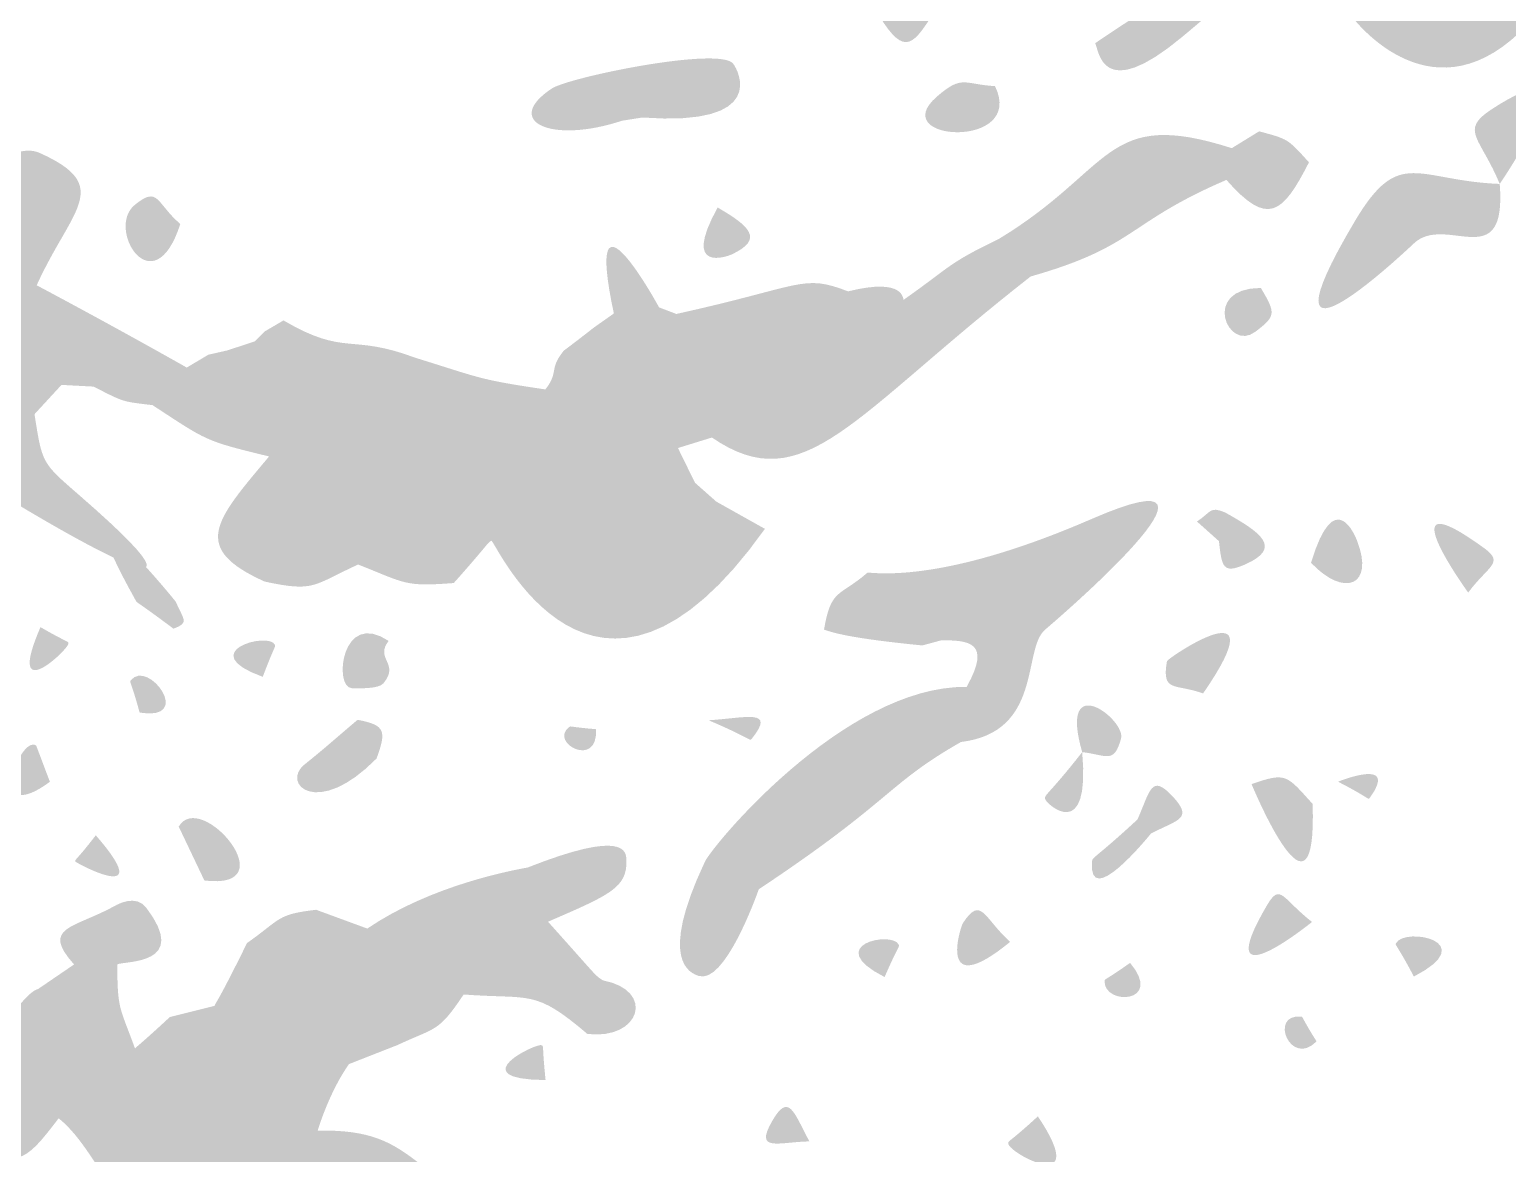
# Model space of a CAD drawing. Header units: millimetres. Extents: x 551 to 751, y 21 to 126.
# Drawn here: x 578.06 to 590.16, y 71.48 to 80.69 of the extents above; entities that cross this region are included whole.
import ezdxf

# ---------------------------------------------------------------- set-up
doc = ezdxf.new("R2010")
doc.units = ezdxf.units.MM

msp = doc.modelspace()

# ---------------------------------------------------------------- hatches: boundary and pattern name
at = {"true_color": 0x000000, "transparency": 33554687}
h = msp.add_hatch(color=18, dxfattribs=at)
edge = h.paths.add_edge_path(flags=0)
edge.add_spline(control_points=[(586.782, 80.574), (586.827, 80.611), (590.022, 82.739), (587.497, 80.628), (586.827, 80.068), (586.814, 80.525), (586.782, 80.574)], knot_values=[0, 0, 0, 0, 1, 1, 1, 2, 2, 2, 2], degree=3, periodic=1)
h = msp.add_hatch(color=18, dxfattribs=at)
edge = h.paths.add_edge_path(flags=0)
edge.add_spline(control_points=[(590.151, 82.065), (590.151, 82.065), (590.446, 81.995), (590.446, 81.995), (590.446, 81.995), (590.677, 81.685), (590.677, 81.685), (590.677, 81.685), (590.577, 81.62), (590.577, 81.62), (590.282, 81.447), (590.025, 81.489), (590.262, 81.235), (590.4, 81.087), (590.364, 81.083), (590.478, 80.914), (589.693, 79.86), (588.997, 80.66), (588.912, 80.759), (589.422, 81.576), (589.272, 81.787), (590.151, 82.065)], knot_values=[0, 0, 0, 0, 1, 1, 1, 2, 2, 2, 3, 3, 3, 4, 4, 4, 5, 5, 5, 6, 6, 6, 7, 7, 7, 7], degree=3, periodic=1)
h = msp.add_hatch(color=18, dxfattribs=at)
edge = h.paths.add_edge_path(flags=0)
edge.add_spline(control_points=[(585.514, 80.908), (585.317, 80.603), (585.25, 80.445), (585.05, 80.742), (584.872, 81.007), (585.101, 81.342), (585.514, 80.908)], knot_values=[0, 0, 0, 0, 1, 1, 1, 2, 2, 2, 2], degree=3, periodic=1)
h = msp.add_hatch(color=18, dxfattribs=at)
edge = h.paths.add_edge_path(flags=0)
edge.add_spline(control_points=[(590.095, 79.422), (589.939, 79.802), (589.763, 79.859), (590.025, 80.031), (590.898, 80.604), (590.122, 79.462), (590.095, 79.422)], knot_values=[0, 0, 0, 0, 1, 1, 1, 2, 2, 2, 2], degree=3, periodic=1)
h = msp.add_hatch(color=18, dxfattribs=at)
edge = h.paths.add_edge_path(flags=0)
edge.add_spline(control_points=[(582.909, 79.94), (582.327, 79.747), (581.928, 79.934), (582.332, 80.203), (582.474, 80.297), (583.708, 80.55), (583.818, 80.407), (583.861, 80.351), (584.11, 79.889), (583.074, 79.966), (583.074, 79.966), (582.909, 79.94), (582.909, 79.94)], knot_values=[0, 0, 0, 0, 1, 1, 1, 2, 2, 2, 3, 3, 3, 4, 4, 4, 4], degree=3, periodic=1)
h = msp.add_hatch(color=18, dxfattribs=at)
edge = h.paths.add_edge_path(flags=0)
edge.add_spline(control_points=[(585.962, 80.223), (586.218, 79.7), (585.06, 79.768), (585.486, 80.137), (585.694, 80.318), (585.703, 80.239), (585.962, 80.223)], knot_values=[0, 0, 0, 0, 1, 1, 1, 2, 2, 2, 2], degree=3, periodic=1)
h = msp.add_hatch(color=18, dxfattribs=at)
edge = h.paths.add_edge_path(flags=0)
edge.add_spline(control_points=[(587.901, 79.715), (587.901, 79.715), (587.857, 79.455), (587.857, 79.455), (587.033, 79.101), (587.128, 78.913), (586.254, 78.664), (586.268, 78.92), (586.221, 78.901), (585.991, 78.97), (586.943, 79.546), (586.854, 80.051), (587.901, 79.715)], knot_values=[0, 0, 0, 0, 1, 1, 1, 2, 2, 2, 3, 3, 3, 4, 4, 4, 4], degree=3, periodic=1)
h = msp.add_hatch(color=18, dxfattribs=at)
edge = h.paths.add_edge_path(flags=0)
edge.add_spline(control_points=[(577.367, 79.3), (577.912, 79.779), (578.085, 79.7), (578.148, 79.672), (578.744, 79.401), (578.397, 79.215), (578.115, 78.592), (577.904, 78.503), (577.882, 78.559), (577.77, 78.338), (577.77, 78.338), (577.509, 78.258), (577.509, 78.258), (576.922, 78.358), (576.827, 78.643), (576.456, 78.129), (576.335, 77.961), (576.301, 77.967), (576.283, 77.97), (576.131, 77.994), (576.268, 78.159), (576.115, 78.184), (576.115, 78.184), (576.15, 78.473), (576.15, 78.473), (576.15, 78.473), (576.023, 78.766), (576.023, 78.766), (576.023, 78.766), (576.298, 79.109), (576.298, 79.109), (576.298, 79.109), (576.438, 79.201), (576.438, 79.201), (576.802, 79.015), (577.276, 78.859), (577.351, 78.835), (577.351, 78.835), (577.481, 78.971), (577.481, 78.971), (577.545, 79.17), (577.514, 79.152), (577.367, 79.3)], knot_values=[0, 0, 0, 0, 1, 1, 1, 2, 2, 2, 3, 3, 3, 4, 4, 4, 5, 5, 5, 6, 6, 6, 7, 7, 7, 8, 8, 8, 9, 9, 9, 10, 10, 10, 11, 11, 11, 12, 12, 12, 13, 13, 13, 14, 14, 14, 14], degree=3, periodic=1)
h = msp.add_hatch(color=18, dxfattribs=at)
edge = h.paths.add_edge_path(flags=0)
edge.add_spline(control_points=[(587.901, 79.715), (587.901, 79.715), (588.125, 79.853), (588.125, 79.853), (588.364, 79.788), (588.355, 79.795), (588.533, 79.599), (588.315, 79.171), (588.194, 79.072), (587.857, 79.455), (587.857, 79.455), (587.901, 79.715), (587.901, 79.715)], knot_values=[0, 0, 0, 0, 1, 1, 1, 2, 2, 2, 3, 3, 3, 4, 4, 4, 4], degree=3, periodic=1)
h = msp.add_hatch(color=18, dxfattribs=at)
edge = h.paths.add_edge_path(flags=0)
edge.add_spline(control_points=[(590.095, 79.422), (590.154, 78.664), (589.653, 79.184), (589.391, 78.934), (589.36, 78.905), (588.032, 77.641), (588.911, 79.121), (589.274, 79.731), (589.415, 79.449), (590.095, 79.422)], knot_values=[0, 0, 0, 0, 1, 1, 1, 2, 2, 2, 3, 3, 3, 3], degree=3, periodic=1)
h = msp.add_hatch(color=18, dxfattribs=at)
edge = h.paths.add_edge_path(flags=0)
edge.add_spline(control_points=[(583.211, 78.411), (583.211, 78.411), (582.841, 78.361), (582.841, 78.361), (582.589, 79.544), (583.197, 78.439), (583.211, 78.411)], knot_values=[0, 0, 0, 0, 1, 1, 1, 2, 2, 2, 2], degree=3, periodic=1)
h = msp.add_hatch(color=18, dxfattribs=at)
edge = h.paths.add_edge_path(flags=0)
edge.add_spline(control_points=[(579.291, 79.094), (579.072, 78.414), (578.677, 79.057), (578.919, 79.251), (579.114, 79.409), (579.09, 79.267), (579.291, 79.094)], knot_values=[0, 0, 0, 0, 1, 1, 1, 2, 2, 2, 2], degree=3, periodic=1)
h = msp.add_hatch(color=18, dxfattribs=at)
edge = h.paths.add_edge_path(flags=0)
edge.add_spline(control_points=[(583.691, 79.229), (583.955, 79.075), (584.072, 78.97), (583.807, 78.845), (583.779, 78.832), (583.387, 78.681), (583.691, 79.229)], knot_values=[0, 0, 0, 0, 1, 1, 1, 2, 2, 2, 2], degree=3, periodic=1)
h = msp.add_hatch(color=18, dxfattribs=at)
edge = h.paths.add_edge_path(flags=0)
edge.add_spline(control_points=[(585.991, 78.97), (586.221, 78.901), (586.268, 78.92), (586.254, 78.664), (584.788, 77.52), (584.401, 76.826), (583.644, 77.345), (584.513, 77.772), (584.46, 77.823), (585.214, 78.473), (585.608, 78.751), (585.571, 78.768), (585.991, 78.97)], knot_values=[0, 0, 0, 0, 1, 1, 1, 2, 2, 2, 3, 3, 3, 4, 4, 4, 4], degree=3, periodic=1)
h = msp.add_hatch(color=18, dxfattribs=at)
edge = h.paths.add_edge_path(flags=0)
edge.add_spline(control_points=[(583.353, 78.357), (584.396, 78.587), (584.384, 78.688), (584.759, 78.542), (584.759, 78.542), (584.605, 78.421), (584.605, 78.421), (584.605, 78.421), (584.45, 78.325), (584.45, 78.325), (584.081, 78.114), (584.06, 78.216), (583.671, 78.003), (583.671, 78.003), (583.422, 77.882), (583.422, 77.882), (583.422, 77.882), (583.202, 77.928), (583.202, 77.928), (583.202, 77.928), (583.353, 78.357), (583.353, 78.357)], knot_values=[0, 0, 0, 0, 1, 1, 1, 2, 2, 2, 3, 3, 3, 4, 4, 4, 5, 5, 5, 6, 6, 6, 7, 7, 7, 7], degree=3, periodic=1)
h = msp.add_hatch(color=18, dxfattribs=at)
edge = h.paths.add_edge_path(flags=0)
edge.add_spline(control_points=[(578.115, 78.592), (578.214, 78.539), (578.732, 78.264), (579.344, 77.918), (579.344, 77.918), (579.525, 77.839), (579.525, 77.839), (579.32, 77.656), (579.342, 77.616), (579.064, 77.61), (578.811, 77.641), (578.837, 77.631), (578.581, 77.762), (578.445, 77.866), (578.451, 77.869), (578.318, 77.776), (578.318, 77.776), (578.097, 77.536), (578.097, 77.536), (578.097, 77.536), (577.855, 77.544), (577.855, 77.544), (577.855, 77.544), (577.79, 77.593), (577.79, 77.593), (577.79, 77.631), (577.776, 77.621), (577.728, 78.072), (577.726, 78.093), (577.728, 78.072), (577.77, 78.338), (577.882, 78.559), (577.904, 78.503), (578.115, 78.592)], knot_values=[0, 0, 0, 0, 1, 1, 1, 2, 2, 2, 3, 3, 3, 4, 4, 4, 5, 5, 5, 6, 6, 6, 7, 7, 7, 8, 8, 8, 9, 9, 9, 10, 10, 10, 11, 11, 11, 11], degree=3, periodic=1)
h = msp.add_hatch(color=18, dxfattribs=at)
edge = h.paths.add_edge_path(flags=0)
edge.add_spline(control_points=[(585.214, 78.473), (584.46, 77.823), (584.513, 77.772), (583.644, 77.345), (583.644, 77.345), (583.366, 77.259), (583.366, 77.259), (583.133, 77.243), (583.153, 77.228), (582.938, 77.112), (582.938, 77.112), (582.756, 77.391), (582.756, 77.391), (582.455, 77.496), (582.498, 77.518), (582.28, 77.739), (582.391, 77.879), (582.31, 77.904), (582.424, 78.047), (582.44, 78.068), (582.424, 78.047), (582.678, 78.246), (582.861, 77.772), (582.977, 77.964), (583.202, 77.928), (583.202, 77.928), (583.422, 77.882), (583.422, 77.882), (583.422, 77.882), (583.671, 78.003), (583.671, 78.003), (584.06, 78.216), (584.081, 78.114), (584.45, 78.325), (584.45, 78.325), (584.605, 78.421), (584.605, 78.421), (584.605, 78.421), (584.759, 78.542), (584.759, 78.542), (585.227, 78.659), (585.206, 78.475), (585.214, 78.473)], knot_values=[0, 0, 0, 0, 1, 1, 1, 2, 2, 2, 3, 3, 3, 4, 4, 4, 5, 5, 5, 6, 6, 6, 7, 7, 7, 8, 8, 8, 9, 9, 9, 10, 10, 10, 11, 11, 11, 12, 12, 12, 13, 13, 13, 14, 14, 14, 14], degree=3, periodic=1)
h = msp.add_hatch(color=18, dxfattribs=at)
edge = h.paths.add_edge_path(flags=0)
edge.add_spline(control_points=[(588.139, 78.57), (588.262, 78.364), (588.264, 78.339), (588.092, 78.21), (587.868, 78.041), (587.645, 78.571), (588.139, 78.57)], knot_values=[0, 0, 0, 0, 1, 1, 1, 2, 2, 2, 2], degree=3, periodic=1)
h = msp.add_hatch(color=18, dxfattribs=at)
edge = h.paths.add_edge_path(flags=0)
edge.add_spline(control_points=[(579.344, 77.918), (579.344, 77.918), (579.52, 78.023), (579.52, 78.023), (579.52, 78.023), (579.674, 78.058), (579.674, 78.058), (579.674, 78.058), (579.9, 78.132), (579.9, 78.132), (579.9, 78.132), (579.982, 78.214), (579.982, 78.214), (579.982, 78.214), (580.136, 78.304), (580.136, 78.304), (580.645, 78.006), (580.681, 78.199), (581.213, 77.999), (581.751, 77.833), (581.724, 77.821), (582.28, 77.739), (582.498, 77.518), (582.455, 77.496), (582.756, 77.391), (582.756, 77.391), (582.938, 77.112), (582.938, 77.112), (582.571, 77.082), (582.607, 77.034), (582.286, 76.844), (581.986, 76.813), (581.417, 76.757), (581.342, 76.75), (581.118, 76.833), (581.121, 76.826), (581.077, 76.857), (581.077, 76.857), (581.021, 76.937), (581.021, 76.937), (581.021, 76.937), (580.952, 77.186), (580.952, 77.186), (580.344, 77.583), (580.402, 77.67), (579.525, 77.839), (579.525, 77.839), (579.344, 77.918), (579.344, 77.918)], knot_values=[0, 0, 0, 0, 1, 1, 1, 2, 2, 2, 3, 3, 3, 4, 4, 4, 5, 5, 5, 6, 6, 6, 7, 7, 7, 8, 8, 8, 9, 9, 9, 10, 10, 10, 11, 11, 11, 12, 12, 12, 13, 13, 13, 14, 14, 14, 15, 15, 15, 16, 16, 16, 16], degree=3, periodic=1)
h = msp.add_hatch(color=18, dxfattribs=at)
edge = h.paths.add_edge_path(flags=0)
edge.add_spline(control_points=[(583.211, 78.411), (583.211, 78.411), (583.353, 78.357), (583.353, 78.357), (583.353, 78.357), (583.202, 77.928), (583.202, 77.928), (582.977, 77.964), (582.861, 77.772), (582.678, 78.246), (582.678, 78.246), (582.841, 78.361), (582.841, 78.361), (582.841, 78.361), (583.211, 78.411), (583.211, 78.411)], knot_values=[0, 0, 0, 0, 1, 1, 1, 2, 2, 2, 3, 3, 3, 4, 4, 4, 5, 5, 5, 5], degree=3, periodic=1)
h = msp.add_hatch(color=18, dxfattribs=at)
edge = h.paths.add_edge_path(flags=0)
edge.add_spline(control_points=[(578.318, 77.776), (578.451, 77.869), (578.445, 77.866), (578.581, 77.762), (578.581, 77.762), (578.318, 77.776), (578.318, 77.776)], knot_values=[0, 0, 0, 0, 1, 1, 1, 2, 2, 2, 2], degree=3, periodic=1)
h = msp.add_hatch(color=18, dxfattribs=at)
edge = h.paths.add_edge_path(flags=0)
edge.add_spline(control_points=[(579.525, 77.839), (580.402, 77.67), (580.344, 77.583), (580.952, 77.186), (580.952, 77.186), (581.021, 76.937), (581.021, 76.937), (581.021, 76.937), (581.077, 76.857), (581.077, 76.857), (581.077, 76.857), (580.61, 76.51), (580.61, 76.51), (580.422, 76.665), (580.446, 76.645), (580.248, 76.811), (580.149, 77.02), (580.177, 77.017), (580.018, 77.19), (579.487, 77.319), (579.513, 77.316), (579.064, 77.61), (579.342, 77.616), (579.32, 77.656), (579.525, 77.839)], knot_values=[0, 0, 0, 0, 1, 1, 1, 2, 2, 2, 3, 3, 3, 4, 4, 4, 5, 5, 5, 6, 6, 6, 7, 7, 7, 8, 8, 8, 8], degree=3, periodic=1)
h = msp.add_hatch(color=18, dxfattribs=at)
edge = h.paths.add_edge_path(flags=0)
edge.add_spline(control_points=[(577.855, 77.544), (577.855, 77.544), (578.097, 77.536), (578.097, 77.536), (578.161, 77.127), (578.158, 77.139), (578.462, 76.874), (579.99, 75.547), (577.88, 76.844), (577.837, 76.87), (577.837, 76.87), (577.801, 76.96), (577.801, 76.96), (577.821, 77.276), (577.838, 77.245), (577.855, 77.544)], knot_values=[0, 0, 0, 0, 1, 1, 1, 2, 2, 2, 3, 3, 3, 4, 4, 4, 5, 5, 5, 5], degree=3, periodic=1)
h = msp.add_hatch(color=18, dxfattribs=at)
edge = h.paths.add_edge_path(flags=0)
edge.add_spline(control_points=[(579.255, 75.998), (579.255, 75.998), (579.235, 75.779), (579.235, 75.779), (578.925, 76.012), (578.94, 75.985), (578.925, 76.012), (578.251, 77.221), (579.241, 76.021), (579.255, 75.998)], knot_values=[0, 0, 0, 0, 1, 1, 1, 2, 2, 2, 3, 3, 3, 3], degree=3, periodic=1)
h = msp.add_hatch(color=18, dxfattribs=at)
edge = h.paths.add_edge_path(flags=0)
edge.add_spline(control_points=[(583.366, 77.259), (583.366, 77.259), (583.505, 76.975), (583.505, 76.975), (583.505, 76.975), (583.363, 76.827), (583.363, 76.827), (583.056, 76.816), (583.041, 76.822), (582.938, 77.112), (583.153, 77.228), (583.133, 77.243), (583.366, 77.259)], knot_values=[0, 0, 0, 0, 1, 1, 1, 2, 2, 2, 3, 3, 3, 4, 4, 4, 4], degree=3, periodic=1)
h = msp.add_hatch(color=18, dxfattribs=at)
edge = h.paths.add_edge_path(flags=0)
edge.add_spline(control_points=[(584.919, 76.239), (585.069, 76.227), (585.614, 76.183), (586.756, 76.679), (588.145, 77.283), (586.431, 75.821), (586.372, 75.771), (586.184, 75.611), (586.356, 74.933), (585.683, 74.851), (585.677, 75.087), (585.669, 75.061), (585.73, 75.303), (585.941, 75.679), (585.736, 75.681), (585.526, 75.685), (585.526, 75.685), (585.367, 75.642), (585.367, 75.642), (584.762, 75.701), (584.624, 75.75), (584.562, 75.772), (584.619, 76.111), (584.687, 76.038), (584.919, 76.239)], knot_values=[0, 0, 0, 0, 1, 1, 1, 2, 2, 2, 3, 3, 3, 4, 4, 4, 5, 5, 5, 6, 6, 6, 7, 7, 7, 8, 8, 8, 8], degree=3, periodic=1)
h = msp.add_hatch(color=18, dxfattribs=at)
edge = h.paths.add_edge_path(flags=0)
edge.add_spline(control_points=[(580.018, 77.19), (580.177, 77.017), (580.149, 77.02), (580.248, 76.811), (580.055, 76.439), (580.068, 76.47), (580.055, 76.439), (579.996, 76.299), (580.043, 76.31), (579.982, 76.165), (579.37, 76.441), (579.577, 76.665), (580.018, 77.19)], knot_values=[0, 0, 0, 0, 1, 1, 1, 2, 2, 2, 3, 3, 3, 4, 4, 4, 4], degree=3, periodic=1)
h = msp.add_hatch(color=18, dxfattribs=at)
edge = h.paths.add_edge_path(flags=0)
edge.add_spline(control_points=[(582.938, 77.112), (583.041, 76.822), (583.056, 76.816), (583.363, 76.827), (583.363, 76.827), (583.367, 76.448), (583.367, 76.448), (582.798, 76.578), (582.793, 76.488), (582.286, 76.844), (582.607, 77.034), (582.571, 77.082), (582.938, 77.112)], knot_values=[0, 0, 0, 0, 1, 1, 1, 2, 2, 2, 3, 3, 3, 4, 4, 4, 4], degree=3, periodic=1)
for points in [[(583.505, 76.975), (583.68, 76.82), (583.367, 76.448), (583.363, 76.827)], [(580.403, 73.477), (580.822, 73.323), (580.722, 73.061), (580.41, 72.84), (580.309, 72.901), (580.23, 73.028), (580.346, 73.21)]]:
    msp.add_hatch(color=18, dxfattribs=at).paths.add_polyline_path(points, flags=0)
h = msp.add_hatch(color=18, dxfattribs=at)
edge = h.paths.add_edge_path(flags=0)
edge.add_spline(control_points=[(588.55, 76.319), (588.744, 76.969), (588.915, 76.531), (588.927, 76.499), (589.071, 76.13), (588.822, 76.031), (588.55, 76.319)], knot_values=[0, 0, 0, 0, 1, 1, 1, 2, 2, 2, 2], degree=3, periodic=1)
h = msp.add_hatch(color=18, dxfattribs=at)
edge = h.paths.add_edge_path(flags=0)
edge.add_spline(control_points=[(589.837, 76.075), (589.819, 76.099), (589.146, 77.035), (589.965, 76.441), (590.137, 76.316), (590.001, 76.297), (589.837, 76.075)], knot_values=[0, 0, 0, 0, 1, 1, 1, 2, 2, 2, 2], degree=3, periodic=1)
h = msp.add_hatch(color=18, dxfattribs=at)
edge = h.paths.add_edge_path(flags=0)
edge.add_spline(control_points=[(581.077, 76.857), (581.121, 76.826), (581.118, 76.833), (581.342, 76.75), (581.42, 76.591), (581.404, 76.599), (581.53, 76.153), (581.124, 76.122), (581.139, 76.15), (580.747, 76.305), (580.747, 76.305), (580.61, 76.51), (580.61, 76.51), (580.61, 76.51), (581.077, 76.857), (581.077, 76.857)], knot_values=[0, 0, 0, 0, 1, 1, 1, 2, 2, 2, 3, 3, 3, 4, 4, 4, 5, 5, 5, 5], degree=3, periodic=1)
h = msp.add_hatch(color=18, dxfattribs=at)
edge = h.paths.add_edge_path(flags=0)
edge.add_spline(control_points=[(580.248, 76.811), (580.446, 76.645), (580.422, 76.665), (580.61, 76.51), (580.61, 76.51), (580.747, 76.305), (580.747, 76.305), (580.372, 76.133), (580.393, 76.077), (579.982, 76.165), (580.043, 76.31), (579.996, 76.299), (580.055, 76.439), (580.068, 76.47), (580.055, 76.439), (580.248, 76.811)], knot_values=[0, 0, 0, 0, 1, 1, 1, 2, 2, 2, 3, 3, 3, 4, 4, 4, 5, 5, 5, 5], degree=3, periodic=1)
h = msp.add_hatch(color=18, dxfattribs=at)
edge = h.paths.add_edge_path(flags=0)
edge.add_spline(control_points=[(581.342, 76.75), (581.417, 76.757), (581.986, 76.813), (582.286, 76.844), (582.793, 76.488), (582.798, 76.578), (583.367, 76.448), (583.367, 76.448), (583.68, 76.82), (583.68, 76.82), (583.68, 76.82), (584.078, 76.597), (584.078, 76.597), (582.681, 74.629), (581.865, 76.509), (581.839, 76.499), (581.805, 76.485), (581.816, 76.473), (581.53, 76.153), (581.404, 76.599), (581.42, 76.591), (581.342, 76.75)], knot_values=[0, 0, 0, 0, 1, 1, 1, 2, 2, 2, 3, 3, 3, 4, 4, 4, 5, 5, 5, 6, 6, 6, 7, 7, 7, 7], degree=3, periodic=1)
h = msp.add_hatch(color=18, dxfattribs=at)
edge = h.paths.add_edge_path(flags=0)
edge.add_spline(control_points=[(587.845, 76.732), (587.845, 76.732), (587.796, 76.496), (587.796, 76.496), (587.796, 76.496), (587.616, 76.657), (587.616, 76.657), (587.738, 76.738), (587.717, 76.783), (587.845, 76.732)], knot_values=[0, 0, 0, 0, 1, 1, 1, 2, 2, 2, 3, 3, 3, 3], degree=3, periodic=1)
h = msp.add_hatch(color=18, dxfattribs=at)
edge = h.paths.add_edge_path(flags=0)
edge.add_spline(control_points=[(587.845, 76.732), (588.141, 76.567), (588.319, 76.441), (588.009, 76.305), (587.826, 76.224), (587.819, 76.289), (587.796, 76.496), (587.796, 76.496), (587.845, 76.732), (587.845, 76.732)], knot_values=[0, 0, 0, 0, 1, 1, 1, 2, 2, 2, 3, 3, 3, 3], degree=3, periodic=1)
h = msp.add_hatch(color=18, dxfattribs=at)
edge = h.paths.add_edge_path(flags=0)
edge.add_spline(control_points=[(587.666, 75.249), (587.433, 75.333), (587.326, 75.253), (587.37, 75.513), (587.373, 75.536), (588.297, 76.163), (587.666, 75.249)], knot_values=[0, 0, 0, 0, 1, 1, 1, 2, 2, 2, 2], degree=3, periodic=1)
h = msp.add_hatch(color=18, dxfattribs=at)
edge = h.paths.add_edge_path(flags=0)
edge.add_spline(control_points=[(579.255, 75.998), (579.311, 75.86), (579.374, 75.829), (579.235, 75.779), (579.235, 75.779), (579.255, 75.998), (579.255, 75.998)], knot_values=[0, 0, 0, 0, 1, 1, 1, 2, 2, 2, 2], degree=3, periodic=1)
h = msp.add_hatch(color=18, dxfattribs=at)
edge = h.paths.add_edge_path(flags=0)
edge.add_spline(control_points=[(580.997, 75.679), (580.882, 75.532), (581.085, 75.498), (580.96, 75.339), (580.946, 75.321), (580.916, 75.283), (580.693, 75.292), (580.547, 75.299), (580.608, 75.941), (580.997, 75.679)], knot_values=[0, 0, 0, 0, 1, 1, 1, 2, 2, 2, 3, 3, 3, 3], degree=3, periodic=1)
h = msp.add_hatch(color=18, dxfattribs=at)
edge = h.paths.add_edge_path(flags=0)
edge.add_spline(control_points=[(578.146, 75.792), (578.375, 75.659), (578.372, 75.681), (578.375, 75.659), (578.382, 75.614), (577.853, 75.115), (578.146, 75.792)], knot_values=[0, 0, 0, 0, 1, 1, 1, 2, 2, 2, 2], degree=3, periodic=1)
h = msp.add_hatch(color=18, dxfattribs=at)
edge = h.paths.add_edge_path(flags=0)
edge.add_spline(control_points=[(579.966, 75.385), (579.393, 75.591), (580.02, 75.757), (580.065, 75.648), (580.073, 75.627), (580.065, 75.648), (579.966, 75.385)], knot_values=[0, 0, 0, 0, 1, 1, 1, 2, 2, 2, 2], degree=3, periodic=1)
h = msp.add_hatch(color=18, dxfattribs=at)
edge = h.paths.add_edge_path(flags=0)
edge.add_spline(control_points=[(578.958, 75.092), (578.886, 75.357), (578.872, 75.34), (578.886, 75.357), (579.028, 75.536), (579.409, 75.017), (578.958, 75.092)], knot_values=[0, 0, 0, 0, 1, 1, 1, 2, 2, 2, 2], degree=3, periodic=1)
h = msp.add_hatch(color=18, dxfattribs=at)
edge = h.paths.add_edge_path(flags=0)
edge.add_spline(control_points=[(586.676, 74.768), (586.477, 75.458), (587.038, 75.034), (586.994, 74.878), (586.935, 74.668), (586.88, 74.745), (586.676, 74.768)], knot_values=[0, 0, 0, 0, 1, 1, 1, 2, 2, 2, 2], degree=3, periodic=1)
h = msp.add_hatch(color=18, dxfattribs=at)
edge = h.paths.add_edge_path(flags=0)
edge.add_spline(control_points=[(585.73, 75.303), (585.669, 75.061), (585.677, 75.087), (585.683, 74.851), (585.074, 74.504), (585.126, 74.375), (584.028, 73.645), (584.028, 73.645), (583.585, 73.867), (583.585, 73.867), (583.625, 73.975), (584.718, 75.312), (585.73, 75.303)], knot_values=[0, 0, 0, 0, 1, 1, 1, 2, 2, 2, 3, 3, 3, 4, 4, 4, 4], degree=3, periodic=1)
h = msp.add_hatch(color=18, dxfattribs=at)
edge = h.paths.add_edge_path(flags=0)
edge.add_spline(control_points=[(580.743, 75.033), (580.755, 74.823), (580.73, 74.81), (580.898, 74.716), (580.411, 74.22), (580.115, 74.511), (580.306, 74.665), (580.528, 74.845), (580.5, 74.828), (580.743, 75.033)], knot_values=[0, 0, 0, 0, 1, 1, 1, 2, 2, 2, 3, 3, 3, 3], degree=3, periodic=1)
h = msp.add_hatch(color=18, dxfattribs=at)
edge = h.paths.add_edge_path(flags=0)
edge.add_spline(control_points=[(580.743, 75.033), (580.969, 74.989), (580.981, 74.944), (580.898, 74.716), (580.73, 74.81), (580.755, 74.823), (580.743, 75.033)], knot_values=[0, 0, 0, 0, 1, 1, 1, 2, 2, 2, 2], degree=3, periodic=1)
h = msp.add_hatch(color=18, dxfattribs=at)
edge = h.paths.add_edge_path(flags=0)
edge.add_spline(control_points=[(583.617, 75.029), (583.923, 75.048), (584.171, 75.128), (583.971, 74.879), (583.951, 74.854), (583.971, 74.879), (583.617, 75.029)], knot_values=[0, 0, 0, 0, 1, 1, 1, 2, 2, 2, 2], degree=3, periodic=1)
h = msp.add_hatch(color=18, dxfattribs=at)
edge = h.paths.add_edge_path(flags=0)
edge.add_spline(control_points=[(578.223, 74.525), (577.701, 74.142), (577.972, 74.912), (578.111, 74.822), (578.111, 74.822), (578.223, 74.525), (578.223, 74.525)], knot_values=[0, 0, 0, 0, 1, 1, 1, 2, 2, 2, 2], degree=3, periodic=1)
h = msp.add_hatch(color=18, dxfattribs=at)
edge = h.paths.add_edge_path(flags=0)
edge.add_spline(control_points=[(582.694, 74.956), (582.717, 74.628), (582.305, 74.844), (582.476, 74.974), (582.491, 74.985), (582.476, 74.974), (582.694, 74.956)], knot_values=[0, 0, 0, 0, 1, 1, 1, 2, 2, 2, 2], degree=3, periodic=1)
h = msp.add_hatch(color=18, dxfattribs=at)
edge = h.paths.add_edge_path(flags=0)
edge.add_spline(control_points=[(586.676, 74.768), (586.745, 74.011), (586.382, 74.344), (586.373, 74.383), (586.364, 74.422), (586.396, 74.411), (586.676, 74.768)], knot_values=[0, 0, 0, 0, 1, 1, 1, 2, 2, 2, 2], degree=3, periodic=1)
h = msp.add_hatch(color=18, dxfattribs=at)
edge = h.paths.add_edge_path(flags=0)
edge.add_spline(control_points=[(588.771, 74.526), (588.793, 74.535), (589.274, 74.726), (589.03, 74.393), (589.016, 74.374), (589.03, 74.393), (588.771, 74.526)], knot_values=[0, 0, 0, 0, 1, 1, 1, 2, 2, 2, 2], degree=3, periodic=1)
h = msp.add_hatch(color=18, dxfattribs=at)
edge = h.paths.add_edge_path(flags=0)
edge.add_spline(control_points=[(587.129, 74.217), (587.234, 74.454), (587.241, 74.596), (587.42, 74.402), (587.588, 74.219), (587.457, 74.216), (587.239, 74.101), (587.239, 74.101), (587.129, 74.217), (587.129, 74.217)], knot_values=[0, 0, 0, 0, 1, 1, 1, 2, 2, 2, 3, 3, 3, 3], degree=3, periodic=1)
h = msp.add_hatch(color=18, dxfattribs=at)
edge = h.paths.add_edge_path(flags=0)
edge.add_spline(control_points=[(588.063, 74.506), (588.353, 74.609), (588.352, 74.575), (588.563, 74.344), (588.6, 73.215), (588.08, 74.466), (588.063, 74.506)], knot_values=[0, 0, 0, 0, 1, 1, 1, 2, 2, 2, 2], degree=3, periodic=1)
h = msp.add_hatch(color=18, dxfattribs=at)
edge = h.paths.add_edge_path(flags=0)
edge.add_spline(control_points=[(579.488, 73.717), (579.488, 73.717), (579.278, 74.158), (579.278, 74.158), (579.457, 74.47), (580.171, 73.631), (579.488, 73.717)], knot_values=[0, 0, 0, 0, 1, 1, 1, 2, 2, 2, 2], degree=3, periodic=1)
h = msp.add_hatch(color=18, dxfattribs=at)
edge = h.paths.add_edge_path(flags=0)
edge.add_spline(control_points=[(587.129, 74.217), (587.129, 74.217), (587.239, 74.101), (587.239, 74.101), (587.211, 74.067), (586.727, 73.471), (586.756, 73.87), (586.759, 73.912), (586.783, 73.896), (587.129, 74.217)], knot_values=[0, 0, 0, 0, 1, 1, 1, 2, 2, 2, 3, 3, 3, 3], degree=3, periodic=1)
h = msp.add_hatch(color=18, dxfattribs=at)
edge = h.paths.add_edge_path(flags=0)
edge.add_spline(control_points=[(578.599, 74.087), (579.112, 73.497), (578.437, 73.861), (578.433, 73.871), (578.425, 73.891), (578.433, 73.871), (578.599, 74.087)], knot_values=[0, 0, 0, 0, 1, 1, 1, 2, 2, 2, 2], degree=3, periodic=1)
h = msp.add_hatch(color=18, dxfattribs=at)
edge = h.paths.add_edge_path(flags=0)
edge.add_spline(control_points=[(582.135, 73.823), (582.934, 74.139), (582.941, 73.954), (582.944, 73.885), (582.953, 73.656), (582.803, 73.597), (582.302, 73.379), (582.302, 73.379), (582.088, 73.437), (582.088, 73.437), (582.138, 73.641), (582.142, 73.622), (582.135, 73.823)], knot_values=[0, 0, 0, 0, 1, 1, 1, 2, 2, 2, 3, 3, 3, 4, 4, 4, 4], degree=3, periodic=1)
h = msp.add_hatch(color=18, dxfattribs=at)
edge = h.paths.add_edge_path(flags=0)
edge.add_spline(control_points=[(582.135, 73.823), (582.142, 73.622), (582.138, 73.641), (582.088, 73.437), (581.697, 73.198), (581.531, 73.27), (581.611, 72.783), (581.402, 72.469), (581.383, 72.516), (581.067, 72.368), (581.008, 72.531), (581.008, 72.51), (580.722, 73.061), (580.722, 73.061), (580.822, 73.323), (580.822, 73.323), (581.349, 73.682), (582.025, 73.803), (582.135, 73.823)], knot_values=[0, 0, 0, 0, 1, 1, 1, 2, 2, 2, 3, 3, 3, 4, 4, 4, 5, 5, 5, 6, 6, 6, 6], degree=3, periodic=1)
h = msp.add_hatch(color=18, dxfattribs=at)
edge = h.paths.add_edge_path(flags=0)
edge.add_spline(control_points=[(583.585, 73.867), (583.585, 73.867), (584.028, 73.645), (584.028, 73.645), (584.004, 73.579), (583.746, 72.859), (583.533, 72.936), (583.467, 72.96), (583.202, 73.056), (583.585, 73.867)], knot_values=[0, 0, 0, 0, 1, 1, 1, 2, 2, 2, 3, 3, 3, 3], degree=3, periodic=1)
h = msp.add_hatch(color=18, dxfattribs=at)
edge = h.paths.add_edge_path(flags=0)
edge.add_spline(control_points=[(588.558, 73.377), (588.533, 73.357), (587.708, 72.695), (588.19, 73.515), (588.3, 73.701), (588.312, 73.569), (588.558, 73.377)], knot_values=[0, 0, 0, 0, 1, 1, 1, 2, 2, 2, 2], degree=3, periodic=1)
h = msp.add_hatch(color=18, dxfattribs=at)
edge = h.paths.add_edge_path(flags=0)
edge.add_spline(control_points=[(578.421, 73.029), (578.143, 73.34), (578.422, 73.323), (578.761, 73.512), (578.779, 73.522), (578.928, 73.605), (579.012, 73.494), (579.37, 73.024), (578.843, 73.06), (578.775, 73.03), (578.775, 73.03), (578.421, 73.029), (578.421, 73.029)], knot_values=[0, 0, 0, 0, 1, 1, 1, 2, 2, 2, 3, 3, 3, 4, 4, 4, 4], degree=3, periodic=1)
h = msp.add_hatch(color=18, dxfattribs=at)
edge = h.paths.add_edge_path(flags=0)
edge.add_spline(control_points=[(586.086, 73.214), (585.479, 72.717), (585.68, 73.338), (585.699, 73.367), (585.85, 73.598), (585.869, 73.409), (586.086, 73.214)], knot_values=[0, 0, 0, 0, 1, 1, 1, 2, 2, 2, 2], degree=3, periodic=1)
h = msp.add_hatch(color=18, dxfattribs=at)
edge = h.paths.add_edge_path(flags=0)
edge.add_spline(control_points=[(580.403, 73.477), (580.403, 73.477), (580.346, 73.21), (580.346, 73.21), (580.346, 73.21), (580.23, 73.028), (580.23, 73.028), (580.23, 73.028), (580.309, 72.901), (580.309, 72.901), (580.153, 72.559), (580.172, 72.588), (580.141, 72.552), (579.824, 72.357), (579.796, 72.405), (579.571, 72.69), (579.589, 72.733), (579.595, 72.713), (579.837, 73.204), (580.118, 73.402), (580.077, 73.439), (580.403, 73.477)], knot_values=[0, 0, 0, 0, 1, 1, 1, 2, 2, 2, 3, 3, 3, 4, 4, 4, 5, 5, 5, 6, 6, 6, 7, 7, 7, 7], degree=3, periodic=1)
h = msp.add_hatch(color=18, dxfattribs=at)
edge = h.paths.add_edge_path(flags=0)
edge.add_spline(control_points=[(582.088, 73.437), (582.088, 73.437), (582.302, 73.379), (582.302, 73.379), (582.693, 72.944), (582.685, 72.939), (582.751, 72.899), (582.751, 72.899), (582.624, 72.46), (582.624, 72.46), (582.189, 72.831), (582.166, 72.741), (581.611, 72.783), (581.531, 73.27), (581.697, 73.198), (582.088, 73.437)], knot_values=[0, 0, 0, 0, 1, 1, 1, 2, 2, 2, 3, 3, 3, 4, 4, 4, 5, 5, 5, 5], degree=3, periodic=1)
h = msp.add_hatch(color=18, dxfattribs=at)
edge = h.paths.add_edge_path(flags=0)
edge.add_spline(control_points=[(589.392, 72.93), (589.247, 73.205), (589.235, 73.184), (589.247, 73.205), (589.321, 73.337), (589.95, 73.218), (589.392, 72.93)], knot_values=[0, 0, 0, 0, 1, 1, 1, 2, 2, 2, 2], degree=3, periodic=1)
h = msp.add_hatch(color=18, dxfattribs=at)
edge = h.paths.add_edge_path(flags=0)
edge.add_spline(control_points=[(585.058, 72.926), (584.539, 73.189), (585.123, 73.306), (585.173, 73.192), (585.183, 73.17), (585.173, 73.192), (585.058, 72.926)], knot_values=[0, 0, 0, 0, 1, 1, 1, 2, 2, 2, 2], degree=3, periodic=1)
h = msp.add_hatch(color=18, dxfattribs=at)
edge = h.paths.add_edge_path(flags=0)
edge.add_spline(control_points=[(578.421, 73.029), (578.421, 73.029), (578.775, 73.03), (578.775, 73.03), (578.776, 72.656), (578.794, 72.687), (578.92, 72.341), (578.465, 72.273), (578.468, 72.274), (578.429, 72.268), (578.357, 72.255), (578.376, 72.234), (578.29, 72.219), (578.29, 72.219), (578.194, 72.413), (578.194, 72.413), (578.194, 72.413), (578.128, 72.829), (578.128, 72.829), (578.128, 72.829), (578.421, 73.029), (578.421, 73.029)], knot_values=[0, 0, 0, 0, 1, 1, 1, 2, 2, 2, 3, 3, 3, 4, 4, 4, 5, 5, 5, 6, 6, 6, 7, 7, 7, 7], degree=3, periodic=1)
h = msp.add_hatch(color=18, dxfattribs=at)
edge = h.paths.add_edge_path(flags=0)
edge.add_spline(control_points=[(580.722, 73.061), (581.008, 72.51), (581.008, 72.531), (581.067, 72.368), (581.067, 72.368), (580.672, 72.213), (580.672, 72.213), (580.299, 72.232), (580.311, 72.227), (579.993, 72.024), (579.445, 71.902), (579.491, 72.1), (579.205, 72.598), (579.205, 72.598), (579.571, 72.69), (579.571, 72.69), (579.796, 72.405), (579.824, 72.357), (580.141, 72.552), (580.401, 72.548), (580.485, 72.564), (580.41, 72.84), (580.41, 72.84), (580.722, 73.061), (580.722, 73.061)], knot_values=[0, 0, 0, 0, 1, 1, 1, 2, 2, 2, 3, 3, 3, 4, 4, 4, 5, 5, 5, 6, 6, 6, 7, 7, 7, 8, 8, 8, 8], degree=3, periodic=1)
h = msp.add_hatch(color=18, dxfattribs=at)
edge = h.paths.add_edge_path(flags=0)
edge.add_spline(control_points=[(587.068, 73.042), (587.347, 72.712), (586.856, 72.688), (586.859, 72.893), (586.86, 72.914), (586.859, 72.893), (587.068, 73.042)], knot_values=[0, 0, 0, 0, 1, 1, 1, 2, 2, 2, 2], degree=3, periodic=1)
h = msp.add_hatch(color=18, dxfattribs=at)
edge = h.paths.add_edge_path(flags=0)
edge.add_spline(control_points=[(580.309, 72.901), (580.309, 72.901), (580.41, 72.84), (580.41, 72.84), (580.485, 72.564), (580.401, 72.548), (580.141, 72.552), (580.172, 72.588), (580.153, 72.559), (580.309, 72.901)], knot_values=[0, 0, 0, 0, 1, 1, 1, 2, 2, 2, 3, 3, 3, 3], degree=3, periodic=1)
h = msp.add_hatch(color=18, dxfattribs=at)
edge = h.paths.add_edge_path(flags=0)
edge.add_spline(control_points=[(582.751, 72.899), (583.185, 72.817), (583.059, 72.408), (582.624, 72.46), (582.624, 72.46), (582.751, 72.899), (582.751, 72.899)], knot_values=[0, 0, 0, 0, 1, 1, 1, 2, 2, 2, 2], degree=3, periodic=1)
h = msp.add_hatch(color=18, dxfattribs=at)
edge = h.paths.add_edge_path(flags=0)
edge.add_spline(control_points=[(578.128, 72.829), (578.128, 72.829), (578.194, 72.413), (578.194, 72.413), (577.866, 72.063), (577.57, 71.737), (577.516, 71.677), (577.288, 71.626), (577.196, 71.327), (576.946, 71.758), (577.785, 72.313), (577.97, 72.784), (578.128, 72.829)], knot_values=[0, 0, 0, 0, 1, 1, 1, 2, 2, 2, 3, 3, 3, 4, 4, 4, 4], degree=3, periodic=1)
h = msp.add_hatch(color=18, dxfattribs=at)
edge = h.paths.add_edge_path(flags=0)
edge.add_spline(control_points=[(588.595, 72.399), (588.383, 72.181), (588.201, 72.625), (588.467, 72.602), (588.486, 72.601), (588.467, 72.602), (588.595, 72.399)], knot_values=[0, 0, 0, 0, 1, 1, 1, 2, 2, 2, 2], degree=3, periodic=1)
h = msp.add_hatch(color=18, dxfattribs=at)
edge = h.paths.add_edge_path(flags=0)
edge.add_spline(control_points=[(579.205, 72.598), (579.491, 72.1), (579.445, 71.902), (579.993, 72.024), (580.204, 71.78), (580.153, 71.717), (580.416, 71.668), (581.27, 71.684), (581.114, 71.284), (582.439, 70.608), (582.439, 70.608), (582.064, 70.225), (582.064, 70.225), (581.381, 70.726), (581.414, 70.881), (580.599, 70.768), (579.968, 70.903), (579.996, 71.089), (579.367, 70.914), (578.787, 70.753), (578.675, 71.462), (578.295, 71.769), (578.271, 72.102), (578.253, 72.088), (578.29, 72.219), (578.376, 72.234), (578.357, 72.255), (578.429, 72.268), (578.468, 72.274), (578.465, 72.273), (578.92, 72.341), (578.941, 72.364), (578.942, 72.355), (579.205, 72.598)], knot_values=[0, 0, 0, 0, 1, 1, 1, 2, 2, 2, 3, 3, 3, 4, 4, 4, 5, 5, 5, 6, 6, 6, 7, 7, 7, 8, 8, 8, 9, 9, 9, 10, 10, 10, 11, 11, 11, 11], degree=3, periodic=1)
h = msp.add_hatch(color=18, dxfattribs=at)
edge = h.paths.add_edge_path(flags=0)
edge.add_spline(control_points=[(578.194, 72.413), (578.194, 72.413), (578.29, 72.219), (578.29, 72.219), (578.253, 72.088), (578.271, 72.102), (578.295, 71.769), (578.015, 71.404), (577.934, 71.306), (577.516, 71.677), (577.57, 71.737), (577.866, 72.063), (578.194, 72.413)], knot_values=[0, 0, 0, 0, 1, 1, 1, 2, 2, 2, 3, 3, 3, 4, 4, 4, 4], degree=3, periodic=1)
h = msp.add_hatch(color=18, dxfattribs=at)
edge = h.paths.add_edge_path(flags=0)
edge.add_spline(control_points=[(582.282, 72.082), (581.578, 72.088), (582.221, 72.395), (582.252, 72.367), (582.269, 72.353), (582.252, 72.367), (582.282, 72.082)], knot_values=[0, 0, 0, 0, 1, 1, 1, 2, 2, 2, 2], degree=3, periodic=1)
h = msp.add_hatch(color=18, dxfattribs=at)
edge = h.paths.add_edge_path(flags=0)
edge.add_spline(control_points=[(580.672, 72.213), (580.518, 71.994), (580.43, 71.715), (580.416, 71.668), (580.153, 71.717), (580.204, 71.78), (579.993, 72.024), (580.311, 72.227), (580.299, 72.232), (580.672, 72.213)], knot_values=[0, 0, 0, 0, 1, 1, 1, 2, 2, 2, 3, 3, 3, 3], degree=3, periodic=1)
h = msp.add_hatch(color=18, dxfattribs=at)
edge = h.paths.add_edge_path(flags=0)
edge.add_spline(control_points=[(584.442, 71.58), (584.186, 71.574), (583.991, 71.49), (584.136, 71.744), (584.274, 71.985), (584.313, 71.82), (584.442, 71.58)], knot_values=[0, 0, 0, 0, 1, 1, 1, 2, 2, 2, 2], degree=3, periodic=1)
h = msp.add_hatch(color=18, dxfattribs=at)
edge = h.paths.add_edge_path(flags=0)
edge.add_spline(control_points=[(586.313, 71.785), (586.759, 71.118), (586.075, 71.481), (586.071, 71.562), (586.069, 71.589), (586.071, 71.562), (586.313, 71.785)], knot_values=[0, 0, 0, 0, 1, 1, 1, 2, 2, 2, 2], degree=3, periodic=1)

doc.saveas('drawing.dxf')
